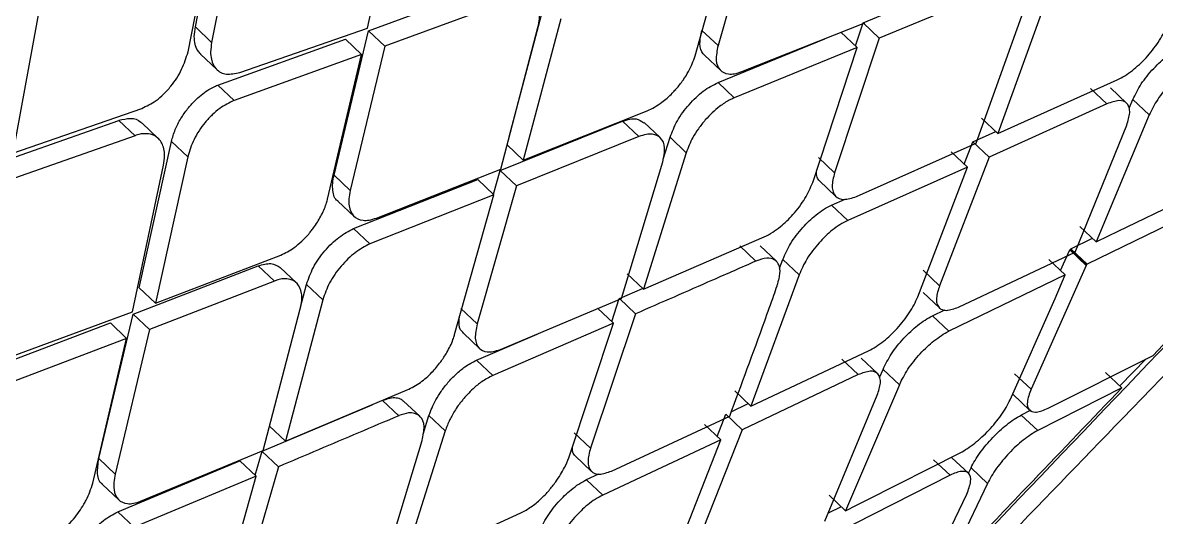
# Model space of a CAD drawing. Extents: x 400 to 501, y 484 to 634.
# Drawn here: x 410.495 to 411.596, y 582.568 to 583.048 of the extents above; entities that cross this region are included whole.
import ezdxf

# ---------------------------------------------------------------- set-up
doc = ezdxf.new("R2010")
doc.units = 0
doc.header["$MEASUREMENT"] = 0
doc.layers.add('DIM', color=3, linetype='Continuous')
doc.layers.add('GEOMETRY', color=3, linetype='Continuous', lineweight=25)

# ---------------------------------------------------------------- blocks, each defined once
blk = doc.blocks.new('2026 GRANDEE')
at = {"layer": 'GEOMETRY', "ltscale": 16}
for p, q in [((-39.762, -13.7965), (-39.7336, -13.6534)), ((-39.5947, -13.7976), (-39.5645, -13.6556)), ((-39.7177, -13.6684), (-39.7462, -13.8115)), ((-39.7691, -13.8207), (-39.7408, -13.676)), ((-39.2164, -13.6807), (-39.2544, -13.8147)), ((-39.2767, -13.8247), (-39.2386, -13.6891)), ((-39.5939, -13.8002), (-39.4706, -13.755)), ((-38.9792, -13.758), (-39.0978, -13.8075)), ((-39.4549, -13.7699), (-39.5781, -13.8151)), ((-38.9364, -13.7721), (-38.9826, -13.9)), ((-39.9125, -13.7725), (-39.9391, -13.919)), ((-39.4571, -13.9032), (-39.4228, -13.7738)), ((-39.1136, -13.7926), (-39.0907, -13.7831)), ((-39.0037, -13.9094), (-38.9577, -13.7812)), ((-39.4071, -13.7887), (-39.4435, -13.9259)), ((-39.2313, -13.8399), (-39.1118, -13.7925)), ((-39.121, -13.8149), (-39.1136, -13.7926)), ((-39.0978, -13.8075), (-39.1136, -13.7926)), ((-39.7462, -13.8115), (-39.762, -13.7965)), ((-39.7188, -13.8407), (-39.5947, -13.7976)), ((-39.6273, -13.9402), (-39.5939, -13.8002)), ((-39.5781, -13.8151), (-39.5938, -13.8002)), ((-39.4654, -13.9346), (-39.4293, -13.797)), ((-39.2544, -13.8147), (-39.2701, -13.7999)), ((-39.1194, -13.8164), (-39.1352, -13.8015)), ((-39.7401, -13.8529), (-39.6163, -13.8083)), ((-39.6005, -13.8232), (-39.6163, -13.8083)), ((-39.5781, -13.8151), (-39.6115, -13.9551)), ((-39.2544, -13.8505), (-39.1508, -13.808)), ((-39.0978, -13.8075), (-39.1412, -13.9381)), ((-39.7569, -13.8229), (-39.741, -13.8379)), ((-39.6005, -13.8232), (-39.7243, -13.8678)), ((-39.6336, -13.9635), (-39.6005, -13.8232)), ((-39.2675, -13.8239), (-39.2518, -13.8388)), ((-39.1194, -13.8164), (-39.2387, -13.8653)), ((-39.1625, -13.9473), (-39.1194, -13.8164)), ((-38.9826, -13.9), (-38.8667, -13.8479)), ((-39.7243, -13.8678), (-39.7401, -13.8529)), ((-39.2387, -13.8653), (-39.2544, -13.8505)), ((-38.8767, -13.8712), (-38.8926, -13.8562)), ((-38.8576, -13.8705), (-38.8734, -13.8556)), ((-38.8767, -13.8712), (-38.9912, -13.923)), ((-38.8551, -13.8754), (-38.8516, -13.867)), ((-38.8357, -13.8819), (-38.8516, -13.867)), ((-39.9391, -13.919), (-39.8141, -13.8755)), ((-39.4435, -13.9259), (-39.3231, -13.878)), ((-38.8357, -13.8819), (-38.8871, -14.005)), ((-39.9599, -13.9305), (-39.8364, -13.8872)), ((-39.8206, -13.9021), (-39.8364, -13.8872)), ((-39.798, -13.9047), (-39.8138, -13.8898)), ((-39.466, -13.9358), (-39.3471, -13.8881)), ((-39.3314, -13.9029), (-39.3471, -13.8881)), ((-39.3106, -13.9039), (-39.3263, -13.8891)), ((-38.9826, -13.9), (-38.9984, -13.8851)), ((-38.9077, -14.0149), (-38.8575, -13.8918)), ((-39.8206, -13.9021), (-39.9441, -13.9454)), ((-39.3314, -13.9029), (-39.4502, -13.9506)), ((-39.3076, -13.9247), (-39.301, -13.9036)), ((-39.2853, -13.9185), (-39.301, -13.9036)), ((-39.007, -13.9081), (-38.9847, -13.898)), ((-39.8165, -14.0496), (-39.7852, -13.9076)), ((-39.7694, -13.9225), (-39.7852, -13.9076)), ((-39.4435, -13.9259), (-39.4592, -13.911)), ((-39.1201, -13.961), (-39.0037, -13.9094)), ((-39.0153, -13.9296), (-39.007, -13.9081)), ((-38.9912, -13.923), (-39.007, -13.9081)), ((-39.7694, -13.9225), (-39.8007, -14.0645)), ((-39.2853, -13.9185), (-39.3268, -14.0509)), ((-39.1412, -13.9381), (-39.157, -13.9232)), ((-38.9912, -13.923), (-39.0393, -14.0476)), ((-39.0122, -13.9325), (-39.028, -13.9176)), ((-39.8229, -14.0729), (-39.7929, -13.9306)), ((-39.5862, -13.9819), (-39.4654, -13.9346)), ((-39.4726, -13.9589), (-39.466, -13.9358)), ((-39.4502, -13.9506), (-39.466, -13.9358)), ((-39.3481, -14.0601), (-39.308, -13.9275)), ((-39.0122, -13.9325), (-39.1284, -13.9843)), ((-39.0605, -14.0585), (-39.0122, -13.9325)), ((-39.6115, -13.9551), (-39.6273, -13.9402)), ((-39.6084, -13.9921), (-39.4878, -13.9445)), ((-39.4721, -13.9593), (-39.4878, -13.9445)), ((-39.1558, -13.9459), (-39.1399, -13.961)), ((-39.4721, -13.9593), (-39.5926, -14.007)), ((-39.5102, -14.0949), (-39.4721, -13.9593)), ((-39.4502, -13.9506), (-39.4883, -14.0846)), ((-38.8659, -13.9947), (-38.7742, -13.9502)), ((-39.6235, -13.9654), (-39.6077, -13.9803)), ((-39.1442, -13.9694), (-39.131, -13.9636)), ((-39.1284, -13.9843), (-39.1441, -13.9694)), ((-38.7839, -13.9721), (-38.896, -14.0268)), ((-39.6084, -13.9922), (-39.5926, -14.007)), ((-38.8871, -14.005), (-38.903, -13.99)), ((-39.3268, -14.0509), (-39.2095, -14.0001)), ((-38.9119, -14.0118), (-38.8909, -14.0015)), ((-39.2333, -14.0088), (-39.2176, -14.0237)), ((-39.1977, -14.0238), (-39.2135, -14.0089)), ((-38.9218, -14.0327), (-38.9129, -14.0128)), ((-38.897, -14.0278), (-38.9129, -14.0128)), ((-38.8967, -14.0271), (-38.9127, -14.012)), ((-38.9119, -14.0118), (-38.896, -14.0268)), ((-39.8007, -14.0645), (-39.679, -14.0179)), ((-39.1946, -14.0306), (-39.1914, -14.022)), ((-39.1756, -14.0369), (-39.1914, -14.022)), ((-39.0209, -14.0683), (-38.9077, -14.0149)), ((-38.9172, -14.0371), (-38.9331, -14.0221)), ((-39.8224, -14.0752), (-39.701, -14.0283)), ((-39.701, -14.0283), (-39.6852, -14.0432)), ((-39.6638, -14.0448), (-39.6795, -14.0299)), ((-39.3425, -14.0361), (-39.3268, -14.0509)), ((-39.0393, -14.0476), (-39.0551, -14.0326)), ((-38.897, -14.0278), (-38.9504, -14.1479)), ((-38.897, -14.0278), (-38.8967, -14.0271)), ((-38.8967, -14.0271), (-38.896, -14.0268)), ((-39.6852, -14.0432), (-39.8066, -14.0901)), ((-39.6599, -14.0685), (-39.654, -14.0463)), ((-39.6382, -14.0612), (-39.654, -14.0463)), ((-39.1756, -14.0369), (-39.2224, -14.1643)), ((-38.9172, -14.0371), (-39.0303, -14.0918)), ((-38.9271, -14.0598), (-38.9172, -14.0371)), ((-39.8007, -14.0645), (-39.8165, -14.0496)), ((-39.3502, -14.0599), (-39.3277, -14.0501)), ((-39.0552, -14.0541), (-39.0394, -14.0691)), ((-39.6382, -14.0612), (-39.6746, -14.1984)), ((-39.4657, -14.1093), (-39.3481, -14.0601)), ((-39.3558, -14.084), (-39.3715, -14.0692)), ((-39.3577, -14.0822), (-39.3503, -14.0599)), ((-39.3345, -14.0748), (-39.3502, -14.0599)), ((-38.9707, -14.1581), (-38.9271, -14.0598)), ((-39.9452, -14.1177), (-39.8229, -14.0729)), ((-39.8557, -14.2153), (-39.8224, -14.0752)), ((-39.8066, -14.0901), (-39.8223, -14.0752)), ((-39.6962, -14.2074), (-39.6601, -14.0699)), ((-39.4883, -14.0846), (-39.5041, -14.0698)), ((-39.3345, -14.0748), (-39.3782, -14.2051)), ((-39.0462, -14.0768), (-39.0342, -14.071)), ((-39.0303, -14.0918), (-39.0462, -14.0768)), ((-39.9664, -14.13), (-39.8445, -14.0837)), ((-39.8287, -14.0986), (-39.8445, -14.0837)), ((-39.8066, -14.0901), (-39.8399, -14.2302)), ((-39.3558, -14.084), (-39.4732, -14.1347)), ((-39.3992, -14.2146), (-39.3558, -14.084)), ((-39.8287, -14.0986), (-39.9506, -14.1449)), ((-39.8616, -14.239), (-39.8287, -14.0986)), ((-39.5017, -14.0936), (-39.4859, -14.1086)), ((-39.4889, -14.1198), (-39.4301, -14.0944)), ((-38.8319, -14.1151), (-38.8176, -14.1001)), ((-39.2224, -14.1643), (-39.1082, -14.1107)), ((-39.4732, -14.1347), (-39.4889, -14.1198)), ((-39.1183, -14.1338), (-39.1341, -14.1189)), ((-39.0996, -14.1328), (-39.1154, -14.1179)), ((-38.9339, -14.1665), (-38.8319, -14.1151)), ((-38.8388, -14.1185), (-38.8643, -14.1448)), ((-39.1183, -14.1338), (-39.2311, -14.1873)), ((-39.0975, -14.1365), (-39.0942, -14.1287)), ((-39.0942, -14.1287), (-39.0783, -14.1437)), ((-38.9504, -14.1479), (-38.9664, -14.1329)), ((-38.8623, -14.1467), (-38.8783, -14.1316)), ((-39.0783, -14.1437), (-39.1306, -14.2659)), ((-39.6746, -14.1984), (-39.5562, -14.1487)), ((-39.2224, -14.1643), (-39.2382, -14.1494)), ((-39.1508, -14.2761), (-39.0998, -14.1538)), ((-38.9678, -14.1532), (-38.9518, -14.1683)), ((-38.8623, -14.1467), (-38.944, -14.1881)), ((-39.6972, -14.2082), (-39.5904, -14.1631)), ((-39.5644, -14.1737), (-39.5802, -14.1588)), ((-39.544, -14.1742), (-39.5597, -14.1594)), ((-39.2416, -14.1698), (-39.225, -14.1619)), ((-38.9508, -14.1684), (-38.96, -14.173)), ((-39.5409, -14.1917), (-39.5351, -14.1734)), ((-39.5193, -14.1883), (-39.5351, -14.1734)), ((-39.3578, -14.2273), (-39.2431, -14.1741)), ((-39.2554, -14.1937), (-39.2469, -14.1723)), ((-39.2311, -14.1873), (-39.2469, -14.1723)), ((-38.944, -14.1881), (-38.96, -14.173)), ((-39.6746, -14.1984), (-39.6904, -14.1835)), ((-39.5193, -14.1883), (-39.5611, -14.3204)), ((-39.3782, -14.2051), (-39.394, -14.1902)), ((-39.2311, -14.1873), (-39.2799, -14.3111)), ((-39.2518, -14.197), (-39.2676, -14.1821)), ((-39.5821, -14.33), (-39.5417, -14.1976)), ((-39.2518, -14.197), (-39.3662, -14.2506)), ((-39.3008, -14.3224), (-39.2518, -14.197)), ((-39.8151, -14.2566), (-39.6962, -14.2074)), ((-39.7038, -14.2313), (-39.6972, -14.2082)), ((-39.6814, -14.2231), (-39.6972, -14.2083)), ((-39.3931, -14.2126), (-39.3772, -14.2277)), ((-39.1103, -14.2556), (-39.0192, -14.2096)), ((-39.8399, -14.2302), (-39.8557, -14.2153)), ((-39.8373, -14.2668), (-39.7187, -14.2173)), ((-39.6814, -14.2231), (-39.7197, -14.357)), ((-39.7029, -14.2322), (-39.7187, -14.2173)), ((-39.0291, -14.2313), (-39.0451, -14.2163)), ((-39.0113, -14.2295), (-39.0273, -14.2144)), ((-39.7029, -14.2322), (-39.8215, -14.2817)), ((-39.7412, -14.3676), (-39.7029, -14.2322)), ((-39.382, -14.2356), (-39.3702, -14.2301)), ((-39.0291, -14.2313), (-39.1403, -14.2878)), ((-39.0109, -14.2289), (-39.0087, -14.2242)), ((-39.0087, -14.2242), (-38.9927, -14.2393)), ((-39.8521, -14.2404), (-39.8362, -14.2553)), ((-39.3662, -14.2506), (-39.382, -14.2357)), ((-38.9927, -14.2393), (-39.0346, -14.3267)), ((-39.1465, -14.2508), (-39.1306, -14.2659)), ((-39.0651, -14.3585), (-39.0129, -14.2496)), ((-39.8215, -14.2817), (-39.8373, -14.2668)), ((-39.1348, -14.2619), (-39.1476, -14.2683)), ((-39.5611, -14.3204), (-39.4458, -14.2678))]:
    blk.add_line(p, q, dxfattribs=at)
at = {"layer": 'GEOMETRY', "ltscale": 16, "flags": 128}
for points in [[(-38.8871, -14.005), (-38.8752, -13.9992), (-38.8659, -13.9947)], [(-39.1306, -14.2659), (-39.1192, -14.2601), (-39.1103, -14.2556)]]:
    blk.add_lwpolyline(points, dxfattribs=at)
at = {"layer": 'GEOMETRY', "ltscale": 16}
for points, knots in [([(-40.5003, -15.8714), (-40.4458, -15.8151), (-40.3226, -15.6877), (-40.1408, -15.4997), (-39.9651, -15.3178), (-39.8201, -15.1678), (-39.7056, -15.0492), (-39.6194, -14.9601), (-39.5502, -14.8884), (-39.4511, -14.7859), (-39.3025, -14.6322), (-39.0935, -14.416), (-38.8443, -14.1584), (-38.5644, -13.8693), (-38.2653, -13.5609), (-37.9638, -13.2506), (-37.6617, -12.9402), (-37.3313, -12.6013), (-36.9741, -12.2355), (-36.5987, -11.8519), (-36.2427, -11.4888), (-35.9145, -11.1547), (-35.6645, -10.9006), (-35.4828, -10.716), (-35.3515, -10.5826), (-35.2026, -10.4314), (-35.0272, -10.2533), (-34.826, -10.049), (-34.5993, -9.8189), (-34.359, -9.575), (-34.1941, -9.4073), (-34.113, -9.3249)], [0, 0, 0, 0, 0.025706, 0.058116, 0.085771, 0.108674, 0.126547, 0.139842, 0.14935, 0.159222, 0.186616, 0.219484, 0.257819, 0.304206, 0.351452, 0.398756, 0.44612, 0.493545, 0.553989, 0.613827, 0.669581, 0.720778, 0.767425, 0.786508, 0.805714, 0.828802, 0.856129, 0.887695, 0.922828, 0.962064, 1, 1, 1, 1]), ([(-40.3706, -15.9417), (-40.3422, -15.9148), (-40.11, -15.6952), (-39.6744, -15.2761), (-39.065, -14.6861), (-38.4575, -14.0915), (-37.8521, -13.494), (-37.249, -12.8934), (-36.6483, -12.2902), (-36.0504, -11.6845), (-35.4555, -11.0767), (-34.8652, -10.4669), (-34.4262, -10.0105), (-34.187, -9.7575), (-34.1406, -9.7083)], [0, 0, 0, 0, 0.013438, 0.10981, 0.206183, 0.302486, 0.398732, 0.494983, 0.591271, 0.687581, 0.783942, 0.880359, 0.976777, 1, 1, 1, 1]), ([(-32.0826, -10.2807), (-32.4042, -10.5222), (-33.044, -11.0026), (-33.956, -11.7803), (-34.8417, -12.5767), (-35.7009, -13.3979), (-36.5348, -14.2323), (-37.3474, -15.0774), (-38.1302, -15.9429), (-38.8881, -16.8398), (-39.3585, -17.4672), (-39.595, -17.7827)], [0, 0, 0, 0, 0.113392, 0.225638, 0.337341, 0.448782, 0.560233, 0.669481, 0.778832, 0.888788, 1, 1, 1, 1]), ([(-31.6026, -10.7629), (-31.7346, -10.851), (-32.0014, -11.0291), (-32.3994, -11.3097), (-32.8003, -11.6038), (-33.2029, -11.9123), (-33.5956, -12.2261), (-34.0451, -12.6002), (-34.5554, -13.0457), (-35.1391, -13.5846), (-35.6554, -14.0878), (-36.0964, -14.5358), (-36.4532, -14.9108), (-36.7926, -15.2802), (-37.1149, -15.6435), (-37.4296, -16.0113), (-37.8042, -16.466), (-38.23, -17.0115), (-38.6902, -17.6387), (-38.9753, -18.0617), (-39.1157, -18.2701)], [0, 0, 0, 0, 0.044709, 0.090349, 0.13691, 0.184379, 0.232745, 0.277954, 0.348418, 0.422679, 0.500679, 0.550525, 0.598903, 0.645795, 0.691185, 0.735062, 0.781563, 0.856423, 0.929252, 1, 1, 1, 1]), ([(-37.3359, -12.5699), (-37.7534, -12.9998), (-38.3953, -13.6607), (-39.245, -14.5503), (-39.6809, -15.0064), (-39.8943, -15.2296)], [0, 0, 0, 0, 0.487216, 0.749024, 1, 1, 1, 1]), ([(-39.4293, -13.797), (-39.4287, -13.7942), (-39.4276, -13.7887), (-39.428, -13.7798), (-39.4319, -13.7714), (-39.4413, -13.7665), (-39.4504, -13.7688), (-39.4549, -13.7699)], [0, 0, 0, 0, 0.137117, 0.26647, 0.500916, 0.751669, 1, 1, 1, 1]), ([(-39.7568, -13.8228), (-39.7578, -13.8217), (-39.7603, -13.8192), (-39.7624, -13.8134), (-39.7634, -13.8058), (-39.7624, -13.7996), (-39.762, -13.7965)], [0, 0, 0, 0, 0.1954, 0.451744, 0.71993, 1, 1, 1, 1]), ([(-39.2674, -13.8238), (-39.2679, -13.8234), (-39.2707, -13.8211), (-39.2729, -13.8136), (-39.2711, -13.8043), (-39.2701, -13.7999)], [0, 0, 0, 0, 0.093698, 0.559273, 1, 1, 1, 1]), ([(-38.8667, -13.8479), (-38.8643, -13.8466), (-38.8595, -13.8442), (-38.8499, -13.8374), (-38.8383, -13.8266), (-38.8283, -13.814), (-38.822, -13.8035), (-38.8198, -13.7985), (-38.8188, -13.796)], [0, 0, 0, 0, 0.135931, 0.264623, 0.499402, 0.744619, 0.871157, 1, 1, 1, 1]), ([(-39.7462, -13.8115), (-39.7466, -13.8146), (-39.7475, -13.8205), (-39.7465, -13.8297), (-39.7421, -13.8384), (-39.7325, -13.8437), (-39.7233, -13.8416), (-39.7188, -13.8407)], [0, 0, 0, 0, 0.14642, 0.27883, 0.500793, 0.753754, 1, 1, 1, 1]), ([(-39.2544, -13.8147), (-39.2554, -13.8196), (-39.2573, -13.8294), (-39.2532, -13.839), (-39.2461, -13.8424), (-39.2384, -13.8423), (-39.2337, -13.8408), (-39.2313, -13.8399)], [0, 0, 0, 0, 0.251565, 0.499657, 0.732748, 0.862222, 1, 1, 1, 1]), ([(-38.8516, -13.867), (-38.8491, -13.862), (-38.8443, -13.852), (-38.8318, -13.8366), (-38.82, -13.8258), (-38.8104, -13.8189), (-38.8058, -13.8165), (-38.8034, -13.8153)], [0, 0, 0, 0, 0.251281, 0.499664, 0.738165, 0.866275, 1, 1, 1, 1]), ([(-39.8141, -13.8755), (-39.8094, -13.8733), (-39.8022, -13.87), (-39.7926, -13.8618), (-39.788, -13.8568), (-39.7858, -13.8541), (-39.7858, -13.8541), (-39.7817, -13.8491), (-39.7743, -13.8376), (-39.7709, -13.8263), (-39.7691, -13.8207)], [0, 0, 0, 0, 0.23892, 0.367188, 0.500548, 0.500654, 0.50068, 0.50069, 0.750454, 1, 1, 1, 1]), ([(-39.3231, -13.878), (-39.3184, -13.8756), (-39.3102, -13.8715), (-39.3008, -13.8629), (-39.2964, -13.8582), (-39.2928, -13.8541), (-39.2883, -13.8484), (-39.2813, -13.8374), (-39.2785, -13.8297), (-39.2767, -13.8247)], [0, 0, 0, 0, 0.249257, 0.427448, 0.491455, 0.499459, 0.637667, 0.767323, 1, 1, 1, 1]), ([(-38.7875, -13.8302), (-38.7899, -13.8315), (-38.7946, -13.8338), (-38.8042, -13.8407), (-38.8159, -13.8515), (-38.8284, -13.867), (-38.8333, -13.8769), (-38.8357, -13.8819)], [0, 0, 0, 0, 0.132844, 0.260619, 0.500074, 0.748677, 1, 1, 1, 1]), ([(-39.7852, -13.9076), (-39.7841, -13.9038), (-39.7821, -13.8964), (-39.7764, -13.8856), (-39.7699, -13.8762), (-39.7612, -13.8665), (-39.751, -13.8578), (-39.7434, -13.8544), (-39.7401, -13.8529)], [0, 0, 0, 0, 0.171103, 0.329092, 0.473953, 0.605681, 0.828862, 1, 1, 1, 1]), ([(-39.301, -13.9036), (-39.2989, -13.8983), (-39.2948, -13.8877), (-39.2829, -13.8715), (-39.2687, -13.8578), (-39.2592, -13.8529), (-39.2544, -13.8505)], [0, 0, 0, 0, 0.250736, 0.499502, 0.749762, 1, 1, 1, 1]), ([(-39.7243, -13.8678), (-39.729, -13.8701), (-39.7362, -13.8734), (-39.7457, -13.8817), (-39.7547, -13.8913), (-39.7643, -13.9056), (-39.7677, -13.9169), (-39.7694, -13.9225)], [0, 0, 0, 0, 0.240132, 0.367928, 0.500568, 0.750061, 1, 1, 1, 1]), ([(-39.2387, -13.8653), (-39.2403, -13.8661), (-39.2449, -13.8681), (-39.2546, -13.8745), (-39.2651, -13.8844), (-39.2735, -13.895), (-39.2805, -13.9059), (-39.2834, -13.9136), (-39.2853, -13.9185)], [0, 0, 0, 0, 0.086622, 0.250053, 0.499578, 0.638325, 0.76826, 1, 1, 1, 1]), ([(-38.8575, -13.8918), (-38.8562, -13.8876), (-38.8542, -13.8811), (-38.8549, -13.8745), (-38.8576, -13.8695), (-38.8643, -13.8668), (-38.8726, -13.8697), (-38.8767, -13.8711)], [0, 0, 0, 0, 0.232222, 0.362319, 0.501439, 0.750836, 1, 1, 1, 1]), ([(-39.8364, -13.8871), (-39.8325, -13.8862), (-39.8243, -13.8843), (-39.8169, -13.8865), (-39.8143, -13.8896), (-39.8139, -13.89)], [0, 0, 0, 0, 0.43469, 0.9240065, 1, 1, 1, 1]), ([(-39.3471, -13.8881), (-39.3447, -13.8873), (-39.3399, -13.8857), (-39.3323, -13.8853), (-39.3288, -13.8879), (-39.3266, -13.8895)], [0, 0, 0, 0, 0.281269, 0.556066, 1, 1, 1, 1]), ([(-39.7929, -13.9306), (-39.7925, -13.9276), (-39.7916, -13.9219), (-39.7926, -13.9127), (-39.7961, -13.9058), (-39.8023, -13.9013), (-39.8095, -13.8997), (-39.8167, -13.9003), (-39.8202, -13.9019), (-39.8206, -13.9021)], [0, 0, 0, 0, 0.143601, 0.271942, 0.50178, 0.626186, 0.796217, 0.97755, 1, 1, 1, 1]), ([(-39.308, -13.9275), (-39.307, -13.9227), (-39.3051, -13.913), (-39.3093, -13.9036), (-39.3165, -13.9003), (-39.3242, -13.9005), (-39.3289, -13.9021), (-39.3314, -13.9029)], [0, 0, 0, 0, 0.248863, 0.499685, 0.735133, 0.864012, 1, 1, 1, 1]), ([(-39.1558, -13.9459), (-39.1567, -13.9449), (-39.1588, -13.9426), (-39.1589, -13.9385), (-39.1589, -13.9363)], [0, 0, 0, 0, 0.469786, 1, 1, 1, 1]), ([(-39.6234, -13.9653), (-39.6235, -13.9653), (-39.6269, -13.9639), (-39.6284, -13.9573), (-39.6289, -13.9483), (-39.6278, -13.9429), (-39.6273, -13.9402)], [0, 0, 0, 0, 0.013897, 0.49964, 0.748267, 1, 1, 1, 1]), ([(-39.2095, -14.0001), (-39.2068, -13.9988), (-39.2017, -13.9962), (-39.1921, -13.9892), (-39.1809, -13.9784), (-39.1691, -13.9629), (-39.1647, -13.9525), (-39.1625, -13.9473)], [0, 0, 0, 0, 0.147759, 0.280531, 0.50026, 0.751279, 1, 1, 1, 1]), ([(-39.1412, -13.9381), (-39.1424, -13.9427), (-39.1442, -13.9497), (-39.1429, -13.9567), (-39.1399, -13.962), (-39.1329, -13.9651), (-39.1244, -13.9624), (-39.1201, -13.961)], [0, 0, 0, 0, 0.239726, 0.367857, 0.501176, 0.750422, 1, 1, 1, 1]), ([(-39.6115, -13.9551), (-39.6121, -13.9579), (-39.6132, -13.9633), (-39.6127, -13.9723), (-39.609, -13.9808), (-39.6012, -13.9844), (-39.5932, -13.9842), (-39.5886, -13.9827), (-39.5862, -13.9819)], [0, 0, 0, 0, 0.134426, 0.262768, 0.500251, 0.745083, 0.871407, 1, 1, 1, 1]), ([(-39.679, -14.0179), (-39.6747, -14.0158), (-39.6679, -14.0124), (-39.6583, -14.0043), (-39.6534, -13.9992), (-39.6506, -13.9958), (-39.6493, -13.9942), (-39.6454, -13.989), (-39.6397, -13.9801), (-39.6357, -13.9707), (-39.6341, -13.9653), (-39.6337, -13.9637), (-39.6336, -13.9635)], [0, 0, 0, 0, 0.225575, 0.356775, 0.499374, 0.499557, 0.525967, 0.576483, 0.749368, 0.926649, 0.991448, 1, 1, 1, 1]), ([(-39.1914, -14.022), (-39.1892, -14.017), (-39.1859, -14.0093), (-39.1786, -13.9987), (-39.1705, -13.9889), (-39.1613, -13.9802), (-39.1517, -13.9732), (-39.1467, -13.9707), (-39.1442, -13.9694)], [0, 0, 0, 0, 0.244262, 0.370443, 0.498998, 0.728262, 0.858929, 1, 1, 1, 1]), ([(-39.1284, -13.9843), (-39.1309, -13.9856), (-39.1358, -13.988), (-39.1454, -13.995), (-39.1546, -14.0037), (-39.1627, -14.0136), (-39.1701, -14.0242), (-39.1734, -14.0319), (-39.1756, -14.0369)], [0, 0, 0, 0, 0.139004, 0.268772, 0.499684, 0.62824, 0.754758, 1, 1, 1, 1]), ([(-39.2176, -14.0237), (-39.2317, -14.0299), (-39.2706, -14.0469), (-39.3096, -14.064), (-39.3345, -14.0748)], [0, 0, 0, 0, 0.361994, 1, 1, 1, 1]), ([(-39.1967, -14.0463), (-39.1965, -14.0456), (-39.196, -14.0437), (-39.1944, -14.0382), (-39.1938, -14.0317), (-39.1957, -14.0256), (-39.1997, -14.0217), (-39.2069, -14.0201), (-39.2139, -14.0224), (-39.2176, -14.0237)], [0, 0, 0, 0, 0.035001, 0.095738, 0.293967, 0.432006, 0.595736, 0.785092, 1, 1, 1, 1]), ([(-39.701, -14.0283), (-39.6967, -14.0271), (-39.6879, -14.0246), (-39.6823, -14.0282), (-39.6795, -14.03)], [0, 0, 0, 0, 0.4939178, 1, 1, 1, 1]), ([(-39.6601, -14.0699), (-39.6595, -14.0671), (-39.6584, -14.0617), (-39.6588, -14.0528), (-39.6621, -14.0451), (-39.669, -14.0411), (-39.6758, -14.0406), (-39.6813, -14.0415), (-39.6842, -14.0427), (-39.6852, -14.0432)], [0, 0, 0, 0, 0.133191, 0.26104, 0.49973, 0.688434, 0.83475, 0.938579, 1, 1, 1, 1]), ([(-39.2431, -14.1741), (-39.2317, -14.1434), (-39.2172, -14.1045), (-39.2021, -14.0621), (-39.1979, -14.0504), (-39.1968, -14.0468), (-39.1967, -14.0463)], [0, 0, 0, 0, 0.725922, 0.919423, 0.99043, 1, 1, 1, 1]), ([(-39.1082, -14.1107), (-39.1058, -14.1094), (-39.1011, -14.1069), (-39.0916, -14.1), (-39.08, -14.0891), (-39.0701, -14.0764), (-39.0638, -14.066), (-39.0616, -14.061), (-39.0605, -14.0585)], [0, 0, 0, 0, 0.136164, 0.26492, 0.499359, 0.745031, 0.871464, 1, 1, 1, 1]), ([(-39.0393, -14.0476), (-39.0406, -14.0517), (-39.0427, -14.0583), (-39.0421, -14.0649), (-39.0406, -14.0678), (-39.0391, -14.0694), (-39.037, -14.0709), (-39.0319, -14.0723), (-39.025, -14.0698), (-39.0209, -14.0683)], [0, 0, 0, 0, 0.22954, 0.360086, 0.50087, 0.529164, 0.580344, 0.750928, 1, 1, 1, 1]), ([(-39.5015, -14.0935), (-39.502, -14.093), (-39.5048, -14.0907), (-39.5067, -14.0852), (-39.5055, -14.0786), (-39.5051, -14.0767)], [0, 0, 0, 0, 0.143748, 0.749318, 1, 1, 1, 1]), ([(-39.0942, -14.1287), (-39.0917, -14.1237), (-39.0868, -14.1138), (-39.0743, -14.0983), (-39.0627, -14.0874), (-39.0532, -14.0805), (-39.0486, -14.078), (-39.0462, -14.0768)], [0, 0, 0, 0, 0.251073, 0.499693, 0.737474, 0.865748, 1, 1, 1, 1]), ([(-39.4883, -14.0846), (-39.4893, -14.0895), (-39.4913, -14.0993), (-39.4873, -14.1087), (-39.4804, -14.112), (-39.4729, -14.1118), (-39.4682, -14.1102), (-39.4657, -14.1093)], [0, 0, 0, 0, 0.249699, 0.499661, 0.729339, 0.85966, 1, 1, 1, 1]), ([(-39.5562, -14.1487), (-39.5519, -14.1466), (-39.544, -14.1425), (-39.5326, -14.1323), (-39.524, -14.1222), (-39.5168, -14.1113), (-39.5126, -14.1024), (-39.5108, -14.0966), (-39.5103, -14.0951), (-39.5102, -14.0949)], [0, 0, 0, 0, 0.22586, 0.423086, 0.591575, 0.731243, 0.923314, 0.991689, 1, 1, 1, 1]), ([(-39.0783, -14.1437), (-39.0758, -14.1387), (-39.0709, -14.1288), (-39.0584, -14.1133), (-39.0468, -14.1024), (-39.0373, -14.0955), (-39.0327, -14.093), (-39.0303, -14.0918)], [0, 0, 0, 0, 0.251135, 0.499919, 0.738583, 0.866552, 1, 1, 1, 1]), ([(-39.5351, -14.1734), (-39.5332, -14.1684), (-39.5302, -14.1607), (-39.5233, -14.1498), (-39.5166, -14.1412), (-39.5088, -14.133), (-39.4992, -14.1251), (-39.4927, -14.1217), (-39.4889, -14.1198)], [0, 0, 0, 0, 0.234024, 0.362702, 0.498845, 0.648024, 0.798743, 1, 1, 1, 1]), ([(-39.4732, -14.1347), (-39.4767, -14.1365), (-39.483, -14.1397), (-39.4915, -14.1466), (-39.4971, -14.1522), (-39.4999, -14.1553), (-39.5009, -14.1565), (-39.501, -14.1566), (-39.501, -14.1567), (-39.5012, -14.1569), (-39.5016, -14.1573), (-39.5023, -14.1582), (-39.5037, -14.1599), (-39.5063, -14.1632), (-39.5104, -14.1692), (-39.5155, -14.1782), (-39.518, -14.1847), (-39.5193, -14.1883)], [0, 0, 0, 0, 0.191658, 0.339015, 0.441892, 0.500164, 0.500304, 0.501101, 0.502694, 0.505871, 0.512197, 0.524732, 0.54934, 0.596695, 0.683956, 0.828697, 1, 1, 1, 1]), ([(-39.0998, -14.1538), (-39.0984, -14.1496), (-39.0963, -14.1431), (-39.097, -14.1367), (-39.0995, -14.1319), (-39.106, -14.1293), (-39.1142, -14.1323), (-39.1183, -14.1338)], [0, 0, 0, 0, 0.233043, 0.362957, 0.501502, 0.750764, 1, 1, 1, 1]), ([(-39.5802, -14.1588), (-39.5777, -14.1579), (-39.5729, -14.1561), (-39.5668, -14.156), (-39.5624, -14.1571), (-39.5606, -14.1589), (-39.5599, -14.1596)], [0, 0, 0, 0, 0.28899, 0.569143, 0.840482, 1, 1, 1, 1]), ([(-39.0346, -14.3267), (-39.0311, -14.3229), (-39.0215, -14.313), (-38.9928, -14.283), (-38.939, -14.2267), (-38.891, -14.1767), (-38.8623, -14.1467)], [0, 0, 0, 0, 0.062042, 0.166057, 0.5, 1, 1, 1, 1]), ([(-38.9504, -14.1479), (-38.952, -14.1523), (-38.9552, -14.161), (-38.9531, -14.1685), (-38.9485, -14.1703), (-38.9425, -14.17), (-38.938, -14.1682), (-38.9339, -14.1665)], [0, 0, 0, 0, 0.249317, 0.499272, 0.721487, 0.749963, 1, 1, 1, 1]), ([(-39.0192, -14.2096), (-39.0169, -14.2083), (-39.0123, -14.2058), (-39.0029, -14.1988), (-38.9912, -14.188), (-38.9809, -14.1755), (-38.9743, -14.1654), (-38.9719, -14.1606), (-38.9707, -14.1581)], [0, 0, 0, 0, 0.13291, 0.26074, 0.500483, 0.743146, 0.869881, 1, 1, 1, 1]), ([(-39.5644, -14.1737), (-39.5775, -14.1792), (-39.6165, -14.1957), (-39.6555, -14.2122), (-39.6814, -14.2231)], [0, 0, 0, 0, 0.334761, 1, 1, 1, 1]), ([(-39.5417, -14.1976), (-39.5407, -14.1928), (-39.5387, -14.1832), (-39.5424, -14.1747), (-39.5484, -14.1712), (-39.5556, -14.1705), (-39.5612, -14.1725), (-39.5644, -14.1736)], [0, 0, 0, 0, 0.247306, 0.499506, 0.6712, 0.811962, 1, 1, 1, 1]), ([(-39.0087, -14.2242), (-39.0075, -14.2218), (-39.0051, -14.2171), (-38.9984, -14.2071), (-38.988, -14.1946), (-38.9762, -14.1838), (-38.9668, -14.1768), (-38.9623, -14.1743), (-38.96, -14.173)], [0, 0, 0, 0, 0.128994, 0.255344, 0.499516, 0.740453, 0.867981, 1, 1, 1, 1]), ([(-38.944, -14.1881), (-38.9463, -14.1894), (-38.9508, -14.1919), (-38.9602, -14.1988), (-38.9721, -14.2097), (-38.9824, -14.2222), (-38.9891, -14.2322), (-38.9915, -14.2369), (-38.9927, -14.2393)], [0, 0, 0, 0, 0.132001, 0.259527, 0.500498, 0.744643, 0.870995, 1, 1, 1, 1]), ([(-39.3931, -14.2126), (-39.3941, -14.2116), (-39.3959, -14.2097), (-39.3959, -14.2063), (-39.3959, -14.2047)], [0, 0, 0, 0, 0.559307, 1, 1, 1, 1]), ([(-39.3782, -14.2051), (-39.3794, -14.2096), (-39.3812, -14.2166), (-39.3801, -14.2235), (-39.3772, -14.2287), (-39.3703, -14.2317), (-39.362, -14.2288), (-39.3578, -14.2273)], [0, 0, 0, 0, 0.239161, 0.367441, 0.501212, 0.750434, 1, 1, 1, 1]), ([(-39.8519, -14.2402), (-39.8521, -14.2401), (-39.8554, -14.2387), (-39.8578, -14.2303), (-39.8564, -14.2203), (-39.8557, -14.2153)], [0, 0, 0, 0, 0.033273, 0.515403, 1, 1, 1, 1]), ([(-39.4458, -14.2678), (-39.4425, -14.2661), (-39.4362, -14.2627), (-39.4267, -14.2549), (-39.4187, -14.2465), (-39.4105, -14.2362), (-39.4037, -14.225), (-39.4005, -14.2177), (-39.3992, -14.2146)], [0, 0, 0, 0, 0.18178, 0.347358, 0.496725, 0.629884, 0.846851, 1, 1, 1, 1]), ([(-39.8399, -14.2302), (-39.8404, -14.233), (-39.8415, -14.2384), (-39.8411, -14.2474), (-39.8375, -14.2558), (-39.8299, -14.2593), (-39.822, -14.259), (-39.8175, -14.2574), (-39.8151, -14.2566)], [0, 0, 0, 0, 0.131927, 0.259425, 0.500188, 0.742428, 0.869417, 1, 1, 1, 1]), ([(-39.0129, -14.2496), (-39.0112, -14.2453), (-39.008, -14.2367), (-39.0098, -14.2299), (-39.0139, -14.2277), (-39.0196, -14.2274), (-39.0251, -14.2297), (-39.0291, -14.2313)], [0, 0, 0, 0, 0.249239, 0.499047, 0.656024, 0.750174, 1, 1, 1, 1]), ([(-39.9064, -14.2939), (-39.9017, -14.2914), (-39.8923, -14.2865), (-39.8789, -14.2729), (-39.8714, -14.2619), (-39.8654, -14.2507), (-39.8634, -14.2446), (-39.8616, -14.239)], [0, 0, 0, 0, 0.249798, 0.499621, 0.721535, 0.74998, 1, 1, 1, 1]), ([(-39.4289, -14.2886), (-39.4267, -14.2836), (-39.4233, -14.2759), (-39.416, -14.2653), (-39.408, -14.2555), (-39.3988, -14.2466), (-39.3894, -14.2395), (-39.3845, -14.237), (-39.382, -14.2356)], [0, 0, 0, 0, 0.24449, 0.370606, 0.499001, 0.727975, 0.858716, 1, 1, 1, 1]), ([(-39.3662, -14.2506), (-39.3687, -14.2519), (-39.3735, -14.2544), (-39.3829, -14.2614), (-39.3921, -14.2703), (-39.4001, -14.2802), (-39.4075, -14.2908), (-39.4108, -14.2985), (-39.413, -14.3035)], [0, 0, 0, 0, 0.139359, 0.269242, 0.499688, 0.628048, 0.754519, 1, 1, 1, 1])]:
    blk.add_open_spline(points, degree=3, knots=knots, dxfattribs=at)
for points in [[(-39.654, -14.0463), (-39.6521, -14.0408), (-39.6484, -14.0298), (-39.6367, -14.0134), (-39.6225, -13.9996), (-39.6131, -13.9946), (-39.6084, -13.9921)], [(-39.5926, -14.007), (-39.5974, -14.0095), (-39.6068, -14.0145), (-39.6209, -14.0283), (-39.6326, -14.0447), (-39.6363, -14.0557), (-39.6382, -14.0612)], [(-39.8823, -14.3215), (-39.8805, -14.3159), (-39.8768, -14.3048), (-39.8653, -14.2883), (-39.8513, -14.2743), (-39.842, -14.2693), (-39.8373, -14.2668)]]:
    blk.add_open_spline(points, degree=3, dxfattribs=at)

msp = doc.modelspace()

# ---------------------------------------------------------------- block references
at = {"layer": 'DIM'}
msp.add_blockref('2026 GRANDEE', (450.4248, 596.8403), dxfattribs=at)

doc.saveas('drawing.dxf')
